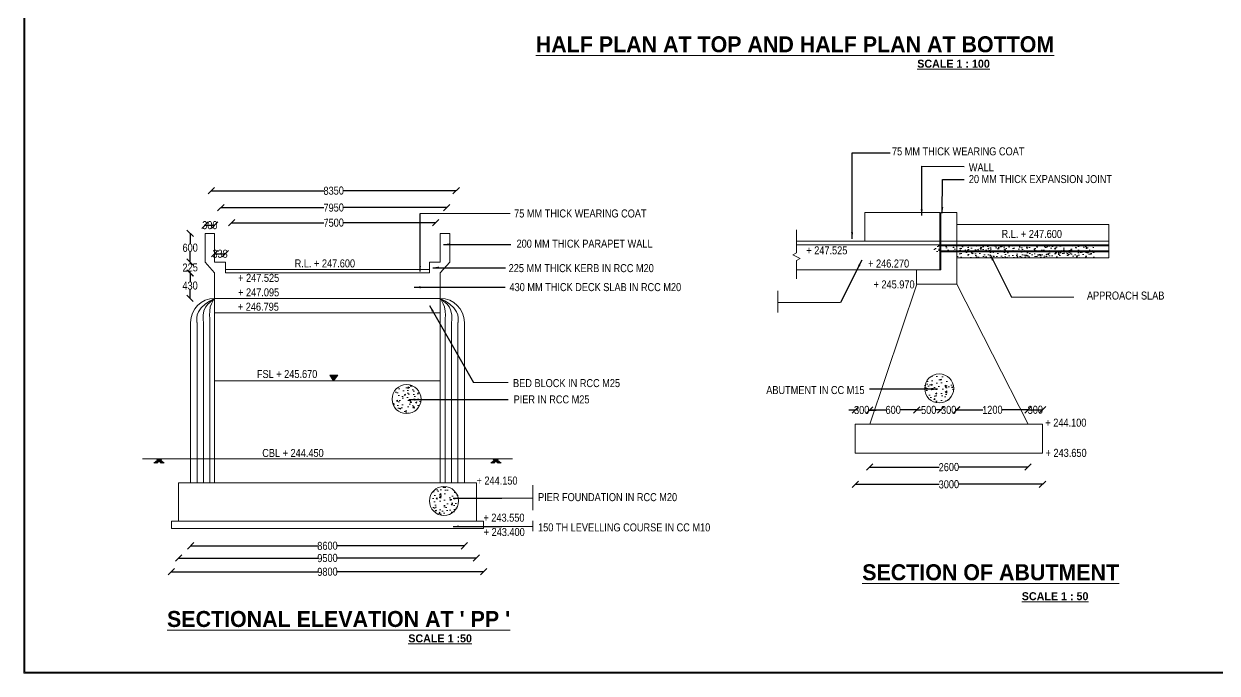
# Model space of a CAD drawing. Header units: millimetres. Extents: x 449734 to 511101, y -148614 to -102958.
# Drawn here: x 449734 to 487007, y -148614 to -128325 of the extents above; entities that cross this region are included whole.
import ezdxf
from ezdxf.enums import TextEntityAlignment as Align

# ---------------------------------------------------------------- set-up
doc = ezdxf.new("R2010")
doc.units = ezdxf.units.MM
doc.header["$LTSCALE"] = 300
doc.header["$MEASUREMENT"] = 0
doc.layers.add('MAIN', color=7, linetype='Continuous')
doc.styles.add('ARIAL NARROW', font='ARIALN.TTF', dxfattribs={"height": 250})
doc.styles.add('CITYBLUEPR', font='cityb___.ttf')
doc.dimstyles.get("Standard").update_dxf_attribs({"dimtxt": 200, "dimasz": 200, "dimexe": 0.18, "dimexo": 0.0625, "dimgap": 0.09, "dimtad": 0, "dimdec": 0, "dimzin": 0, "dimdsep": 46, "dimtxsty": 'ARIAL NARROW', "dimcen": 0.0851, "dimdle": 0.1, "dimse1": 1, "dimse2": 1, "dimadec": 0, "dimazin": 0, "dimtfac": 1, "dimtdec": 0, "dimtofl": 0, "dimtmove": 0, "dimatfit": 3, "dimfxl": 1, "dimtolj": 1, "dimtzin": 0, "dimarcsym": 0})
doc.dimstyles.new('STANDARD$7', dxfattribs={"dimtxt": 2, "dimasz": 2, "dimexe": 1.25, "dimexo": 0.625, "dimtad": 1, "dimdec": 0, "dimlfac": 0.5, "dimdsep": 46, "dimtxsty": 'ARIAL NARROW', "dimcen": 2.5, "dimdle": 0.1, "dimse1": 1, "dimse2": 1, "dimadec": 0, "dimazin": 0, "dimtfac": 1, "dimtdec": 0, "dimtmove": 0, "dimatfit": 3, "dimfxl": 1, "dimtolj": 1, "dimtzin": 0, "dimarcsym": 0})

# ---------------------------------------------------------------- blocks, each defined once
blk = doc.blocks.new('_Oblique')
at = {"color": 0, "linetype": 'ByBlock', "lineweight": -2}
blk.add_line((-0.5, -0.5), (0.5, 0.5), dxfattribs=at)
blk = doc.blocks.new('*D44')
at = {"layer": 'Defpoints', "color": 0, "lineweight": 9, "transparency": 16777216}
for p in [(455393, -134871), (455693, -134616), (455693, -134871)]:
    blk.add_point(p, dxfattribs=at)
at = {"layer": 'MAIN', "color": 0, "lineweight": -2, "transparency": 16777216}
blk.add_line((455393, -134616), (455693, -134616), dxfattribs=at)
at = {"layer": 'MAIN', "color": 0, "lineweight": -2, "transparency": 16777216, "xscale": 200, "yscale": 200, "zscale": 200, "rotation": 180}
blk.add_blockref('_Oblique', (455393, -134616), dxfattribs=at)
at = {"layer": 'MAIN', "color": 0, "lineweight": -2, "transparency": 16777216, "xscale": 200, "yscale": 200, "zscale": 200}
blk.add_blockref('_Oblique', (455693, -134616), dxfattribs=at)
at = {"layer": 'MAIN', "color": 0, "lineweight": 9, "transparency": 16777216, "insert": (455543, -134616), "char_height": 250, "attachment_point": 5, "style": 'ARIAL NARROW'}
blk.add_mtext('\\A1;300', dxfattribs=at)
blk = doc.blocks.new('*D45')
at = {"layer": 'Defpoints', "color": 0, "lineweight": 9, "transparency": 16777216}
for p in [(456030, -135510), (455693, -135771), (456030, -135771)]:
    blk.add_point(p, dxfattribs=at)
at = {"layer": 'MAIN', "color": 0, "lineweight": -2, "transparency": 16777216}
blk.add_line((455693, -135510), (456031, -135510), dxfattribs=at)
at = {"layer": 'MAIN', "color": 0, "lineweight": -2, "transparency": 16777216, "xscale": 200, "yscale": 200, "zscale": 200, "rotation": 180}
blk.add_blockref('_Oblique', (455693, -135510), dxfattribs=at)
at = {"layer": 'MAIN', "color": 0, "lineweight": -2, "transparency": 16777216, "xscale": 200, "yscale": 200, "zscale": 200}
blk.add_blockref('_Oblique', (456030, -135510), dxfattribs=at)
at = {"layer": 'MAIN', "color": 0, "lineweight": 9, "transparency": 16777216, "insert": (455862, -135510), "char_height": 250, "attachment_point": 5, "style": 'ARIAL NARROW'}
blk.add_mtext('\\A1;338', dxfattribs=at)
blk = doc.blocks.new('*D46')
at = {"layer": 'Defpoints', "color": 0, "lineweight": 9, "transparency": 16777216}
for p in [(455393, -134871), (454929, -135771), (455393, -135771)]:
    blk.add_point(p, dxfattribs=at)
at = {"layer": 'MAIN', "color": 0, "lineweight": -2, "transparency": 16777216}
for p, q in [((454929, -134871), (454929, -135193)), ((454929, -135771), (454929, -135448))]:
    blk.add_line(p, q, dxfattribs=at)
at = {"layer": 'MAIN', "color": 0, "lineweight": -2, "transparency": 16777216, "xscale": 200, "yscale": 200, "zscale": 200}
for p, rotation in [((454929, -134871), 90), ((454929, -135771), 270)]:
    blk.add_blockref('_Oblique', p, dxfattribs=dict(at, rotation=rotation))
at = {"layer": 'MAIN', "color": 0, "lineweight": 9, "transparency": 16777216, "insert": (454929, -135321), "char_height": 250, "attachment_point": 5, "rotation": 1, "style": 'ARIAL NARROW'}
blk.add_mtext('\\A1;600', dxfattribs=at)
blk = doc.blocks.new('*D47')
at = {"layer": 'Defpoints', "color": 0, "lineweight": 9, "transparency": 16777216}
for p in [(456030, -135771), (454929, -136108), (456030, -136108)]:
    blk.add_point(p, dxfattribs=at)
at = {"layer": 'MAIN', "color": 0, "lineweight": -2, "transparency": 16777216}
for p, q in [((454929, -135771), (454929, -135812)), ((454929, -136108), (454929, -136067))]:
    blk.add_line(p, q, dxfattribs=at)
at = {"layer": 'MAIN', "color": 0, "lineweight": -2, "transparency": 16777216, "xscale": 200, "yscale": 200, "zscale": 200}
for p, rotation in [((454929, -135771), 90), ((454929, -136108), 270)]:
    blk.add_blockref('_Oblique', p, dxfattribs=dict(at, rotation=rotation))
at = {"layer": 'MAIN', "color": 0, "lineweight": 9, "transparency": 16777216, "insert": (454929, -135939), "char_height": 250, "attachment_point": 5, "rotation": 1, "style": 'ARIAL NARROW'}
blk.add_mtext('\\A1;225', dxfattribs=at)
blk = doc.blocks.new('*D48')
at = {"layer": 'Defpoints', "color": 0, "lineweight": 9, "transparency": 16777216}
for p in [(456030, -136108), (454926, -136903), (456030, -136903)]:
    blk.add_point(p, dxfattribs=at)
at = {"layer": 'MAIN', "color": 0, "lineweight": -2, "transparency": 16777216}
for p, q in [((454926, -136108), (454926, -136378)), ((454926, -136903), (454926, -136633))]:
    blk.add_line(p, q, dxfattribs=at)
at = {"layer": 'MAIN', "color": 0, "lineweight": -2, "transparency": 16777216, "xscale": 200, "yscale": 200, "zscale": 200}
for p, rotation in [((454926, -136108), 90), ((454926, -136903), 270)]:
    blk.add_blockref('_Oblique', p, dxfattribs=dict(at, rotation=rotation))
at = {"layer": 'MAIN', "color": 0, "lineweight": 9, "transparency": 16777216, "insert": (454926, -136506), "char_height": 250, "attachment_point": 5, "rotation": 1, "style": 'ARIAL NARROW'}
blk.add_mtext('\\A1;430', dxfattribs=at)
blk = doc.blocks.new('*D27')
at = {"layer": 'Defpoints', "color": 0, "lineweight": 9, "transparency": 16777216}
for p in [(462599, -134540), (456224, -136770), (462599, -136770)]:
    blk.add_point(p, dxfattribs=at)
at = {"layer": 'MAIN', "color": 0, "lineweight": -2, "transparency": 16777216}
for p, q in [((456224, -134540), (459107, -134540)), ((462599, -134540), (459717, -134540))]:
    blk.add_line(p, q, dxfattribs=at)
at = {"layer": 'MAIN', "color": 0, "lineweight": -2, "transparency": 16777216, "xscale": 200, "yscale": 200, "zscale": 200, "rotation": 180}
blk.add_blockref('_Oblique', (456224, -134540), dxfattribs=at)
at = {"layer": 'MAIN', "color": 0, "lineweight": -2, "transparency": 16777216, "xscale": 200, "yscale": 200, "zscale": 200}
blk.add_blockref('_Oblique', (462599, -134540), dxfattribs=at)
at = {"layer": 'MAIN', "color": 0, "lineweight": 9, "transparency": 16777216, "insert": (459412, -134540), "char_height": 250, "attachment_point": 5, "rotation": 1, "style": 'ARIAL NARROW'}
blk.add_mtext('\\A1;7500', dxfattribs=at)
blk = doc.blocks.new('*D28')
at = {"layer": 'Defpoints', "color": 0, "lineweight": 9, "transparency": 16777216}
for p in [(462937, -134068), (455887, -136545), (462937, -136545)]:
    blk.add_point(p, dxfattribs=at)
at = {"layer": 'MAIN', "color": 0, "lineweight": -2, "transparency": 16777216}
for p, q in [((455887, -134068), (459107, -134068)), ((462937, -134068), (459717, -134068))]:
    blk.add_line(p, q, dxfattribs=at)
at = {"layer": 'MAIN', "color": 0, "lineweight": -2, "transparency": 16777216, "xscale": 200, "yscale": 200, "zscale": 200, "rotation": 180}
blk.add_blockref('_Oblique', (455887, -134068), dxfattribs=at)
at = {"layer": 'MAIN', "color": 0, "lineweight": -2, "transparency": 16777216, "xscale": 200, "yscale": 200, "zscale": 200}
blk.add_blockref('_Oblique', (462937, -134068), dxfattribs=at)
at = {"layer": 'MAIN', "color": 0, "lineweight": 9, "transparency": 16777216, "insert": (459412, -134068), "char_height": 250, "attachment_point": 5, "rotation": 1, "style": 'ARIAL NARROW'}
blk.add_mtext('\\A1;7950', dxfattribs=at)
blk = doc.blocks.new('*D29')
at = {"layer": 'Defpoints', "color": 0, "lineweight": 9, "transparency": 16777216}
for p in [(463237, -133539), (455587, -135645), (463237, -135645)]:
    blk.add_point(p, dxfattribs=at)
at = {"layer": 'MAIN', "color": 0, "lineweight": -2, "transparency": 16777216}
for p, q in [((455587, -133539), (459106, -133539)), ((463237, -133539), (459718, -133539))]:
    blk.add_line(p, q, dxfattribs=at)
at = {"layer": 'MAIN', "color": 0, "lineweight": -2, "transparency": 16777216, "xscale": 200, "yscale": 200, "zscale": 200, "rotation": 180}
blk.add_blockref('_Oblique', (455587, -133539), dxfattribs=at)
at = {"layer": 'MAIN', "color": 0, "lineweight": -2, "transparency": 16777216, "xscale": 200, "yscale": 200, "zscale": 200}
blk.add_blockref('_Oblique', (463237, -133539), dxfattribs=at)
at = {"layer": 'MAIN', "color": 0, "lineweight": 9, "transparency": 16777216, "insert": (459412, -133539), "char_height": 250, "attachment_point": 5, "rotation": 1, "style": 'ARIAL NARROW'}
blk.add_mtext('\\A1;8350', dxfattribs=at)
blk = doc.blocks.new('*D30')
at = {"layer": 'Defpoints', "color": 0, "lineweight": 9, "transparency": 16777216}
for p in [(454343, -144423), (464093, -144423), (464093, -145446)]:
    blk.add_point(p, dxfattribs=at)
at = {"layer": 'MAIN', "color": 0, "lineweight": -2, "transparency": 16777216}
for p, q in [((454343, -145446), (458912, -145446)), ((464093, -145446), (459524, -145446))]:
    blk.add_line(p, q, dxfattribs=at)
at = {"layer": 'MAIN', "color": 0, "lineweight": -2, "transparency": 16777216, "xscale": 200, "yscale": 200, "zscale": 200, "rotation": 180}
blk.add_blockref('_Oblique', (454343, -145446), dxfattribs=at)
at = {"layer": 'MAIN', "color": 0, "lineweight": -2, "transparency": 16777216, "xscale": 200, "yscale": 200, "zscale": 200}
blk.add_blockref('_Oblique', (464093, -145446), dxfattribs=at)
at = {"layer": 'MAIN', "color": 0, "lineweight": 9, "transparency": 16777216, "insert": (459218, -145446), "char_height": 250, "attachment_point": 5, "rotation": 1, "style": 'ARIAL NARROW'}
blk.add_mtext('\\A1;9800', dxfattribs=at)
blk = doc.blocks.new('*D31')
at = {"layer": 'Defpoints', "color": 0, "lineweight": 9, "transparency": 16777216}
for p in [(454568, -144198), (463868, -144198), (463868, -145017)]:
    blk.add_point(p, dxfattribs=at)
at = {"layer": 'MAIN', "color": 0, "lineweight": -2, "transparency": 16777216}
for p, q in [((454568, -145017), (458912, -145017)), ((463868, -145017), (459524, -145017))]:
    blk.add_line(p, q, dxfattribs=at)
at = {"layer": 'MAIN', "color": 0, "lineweight": -2, "transparency": 16777216, "xscale": 200, "yscale": 200, "zscale": 200, "rotation": 180}
blk.add_blockref('_Oblique', (454568, -145017), dxfattribs=at)
at = {"layer": 'MAIN', "color": 0, "lineweight": -2, "transparency": 16777216, "xscale": 200, "yscale": 200, "zscale": 200}
blk.add_blockref('_Oblique', (463868, -145017), dxfattribs=at)
at = {"layer": 'MAIN', "color": 0, "lineweight": 9, "transparency": 16777216, "insert": (459218, -145017), "char_height": 250, "attachment_point": 5, "rotation": 1, "style": 'ARIAL NARROW'}
blk.add_mtext('\\A1;9500', dxfattribs=at)
blk = doc.blocks.new('*D32')
at = {"layer": 'Defpoints', "color": 0, "lineweight": 9, "transparency": 16777216}
for p in [(454943, -142953), (463493, -142953), (454943, -144635)]:
    blk.add_point(p, dxfattribs=at)
at = {"layer": 'MAIN', "color": 0, "lineweight": -2, "transparency": 16777216}
for p, q in [((454943, -144635), (458912, -144635)), ((463493, -144635), (459524, -144635))]:
    blk.add_line(p, q, dxfattribs=at)
at = {"layer": 'MAIN', "color": 0, "lineweight": -2, "transparency": 16777216, "xscale": 200, "yscale": 200, "zscale": 200, "rotation": 180}
blk.add_blockref('_Oblique', (454943, -144635), dxfattribs=at)
at = {"layer": 'MAIN', "color": 0, "lineweight": -2, "transparency": 16777216, "xscale": 200, "yscale": 200, "zscale": 200}
blk.add_blockref('_Oblique', (463493, -144635), dxfattribs=at)
at = {"layer": 'MAIN', "color": 0, "lineweight": 9, "transparency": 16777216, "insert": (459218, -144635), "char_height": 250, "attachment_point": 5, "rotation": 1, "style": 'ARIAL NARROW'}
blk.add_mtext('\\A1;8600', dxfattribs=at)
blk = doc.blocks.new('*D49')
at = {"layer": 'Defpoints', "color": 0, "lineweight": 9, "transparency": 16777216}
for p in [(475704, -141737), (481553, -141737), (481553, -142714)]:
    blk.add_point(p, dxfattribs=at)
at = {"layer": 'MAIN', "color": 0, "lineweight": -2, "transparency": 16777216}
for p, q in [((475704, -142714), (478322, -142714)), ((481553, -142714), (478934, -142714))]:
    blk.add_line(p, q, dxfattribs=at)
at = {"layer": 'MAIN', "color": 0, "lineweight": -2, "transparency": 16777216, "xscale": 200, "yscale": 200, "zscale": 200, "rotation": 180}
blk.add_blockref('_Oblique', (475704, -142714), dxfattribs=at)
at = {"layer": 'MAIN', "color": 0, "lineweight": -2, "transparency": 16777216, "xscale": 200, "yscale": 200, "zscale": 200}
blk.add_blockref('_Oblique', (481553, -142714), dxfattribs=at)
at = {"layer": 'MAIN', "color": 0, "lineweight": 9, "transparency": 16777216, "insert": (478628, -142714), "char_height": 250, "attachment_point": 5, "rotation": 1, "style": 'ARIAL NARROW'}
blk.add_mtext('\\A1;3000', dxfattribs=at)
blk = doc.blocks.new('*D50')
at = {"layer": 'Defpoints', "color": 0, "lineweight": 9, "transparency": 16777216}
for p in [(476154, -140837), (481103, -140837), (481103, -142176)]:
    blk.add_point(p, dxfattribs=at)
at = {"layer": 'MAIN', "color": 0, "lineweight": -2, "transparency": 16777216}
for p, q in [((476154, -142176), (478321, -142176)), ((481103, -142176), (478936, -142176))]:
    blk.add_line(p, q, dxfattribs=at)
at = {"layer": 'MAIN', "color": 0, "lineweight": -2, "transparency": 16777216, "xscale": 200, "yscale": 200, "zscale": 200, "rotation": 180}
blk.add_blockref('_Oblique', (476154, -142176), dxfattribs=at)
at = {"layer": 'MAIN', "color": 0, "lineweight": -2, "transparency": 16777216, "xscale": 200, "yscale": 200, "zscale": 200}
blk.add_blockref('_Oblique', (481103, -142176), dxfattribs=at)
at = {"layer": 'MAIN', "color": 0, "lineweight": 9, "transparency": 16777216, "insert": (478628, -142176), "char_height": 250, "attachment_point": 5, "rotation": 1, "style": 'ARIAL NARROW'}
blk.add_mtext('\\A1;2600', dxfattribs=at)
blk = doc.blocks.new('*D51')
at = {"layer": 'Defpoints', "color": 0, "lineweight": 9, "transparency": 16777216}
for p in [(476154, -140392), (475704, -140837), (476154, -140837)]:
    blk.add_point(p, dxfattribs=at)
at = {"layer": 'MAIN', "color": 0, "lineweight": -2, "transparency": 16777216}
for p, q in [((475704, -140392), (475504, -140392)), ((476154, -140392), (476354, -140392))]:
    blk.add_line(p, q, dxfattribs=at)
at = {"layer": 'MAIN', "color": 0, "lineweight": -2, "transparency": 16777216, "xscale": 200, "yscale": 200, "zscale": 200}
blk.add_blockref('_Oblique', (475704, -140392), dxfattribs=at)
at = {"layer": 'MAIN', "color": 0, "lineweight": -2, "transparency": 16777216, "xscale": 200, "yscale": 200, "zscale": 200, "rotation": 180}
blk.add_blockref('_Oblique', (476154, -140392), dxfattribs=at)
at = {"layer": 'MAIN', "color": 0, "lineweight": 9, "transparency": 16777216, "insert": (475904, -140392), "char_height": 250, "attachment_point": 5, "rotation": 1, "style": 'ARIAL NARROW'}
blk.add_mtext('\\A1;300', dxfattribs=at)
blk = doc.blocks.new('*D52')
at = {"layer": 'Defpoints', "color": 0, "lineweight": 9, "transparency": 16777216}
for p in [(477622, -136458), (477622, -140388), (476154, -140837)]:
    blk.add_point(p, dxfattribs=at)
at = {"layer": 'MAIN', "color": 0, "lineweight": -2, "transparency": 16777216}
for p, q in [((476154, -140388), (476661, -140388)), ((477622, -140388), (477115, -140388))]:
    blk.add_line(p, q, dxfattribs=at)
at = {"layer": 'MAIN', "color": 0, "lineweight": -2, "transparency": 16777216, "xscale": 200, "yscale": 200, "zscale": 200, "rotation": 180}
blk.add_blockref('_Oblique', (476154, -140388), dxfattribs=at)
at = {"layer": 'MAIN', "color": 0, "lineweight": -2, "transparency": 16777216, "xscale": 200, "yscale": 200, "zscale": 200}
blk.add_blockref('_Oblique', (477622, -140388), dxfattribs=at)
at = {"layer": 'MAIN', "color": 0, "lineweight": 9, "transparency": 16777216, "insert": (476888, -140388), "char_height": 250, "attachment_point": 5, "rotation": 1, "style": 'ARIAL NARROW'}
blk.add_mtext('\\A1;600', dxfattribs=at)
blk = doc.blocks.new('*D53')
at = {"layer": 'Defpoints', "color": 0, "lineweight": 9, "transparency": 16777216}
for p in [(478372, -136008), (477622, -136458), (478372, -140390)]:
    blk.add_point(p, dxfattribs=at)
at = {"layer": 'MAIN', "color": 0, "lineweight": -2, "transparency": 16777216}
for p, q in [((477622, -140390), (477771, -140390)), ((478372, -140390), (478223, -140390))]:
    blk.add_line(p, q, dxfattribs=at)
at = {"layer": 'MAIN', "color": 0, "lineweight": -2, "transparency": 16777216, "xscale": 200, "yscale": 200, "zscale": 200, "rotation": 180}
blk.add_blockref('_Oblique', (477622, -140390), dxfattribs=at)
at = {"layer": 'MAIN', "color": 0, "lineweight": -2, "transparency": 16777216, "xscale": 200, "yscale": 200, "zscale": 200}
blk.add_blockref('_Oblique', (478372, -140390), dxfattribs=at)
at = {"layer": 'MAIN', "color": 0, "lineweight": 9, "transparency": 16777216, "insert": (477997, -140390), "char_height": 250, "attachment_point": 5, "rotation": 1, "style": 'ARIAL NARROW'}
blk.add_mtext('\\A1;500', dxfattribs=at)
blk = doc.blocks.new('*D54')
at = {"layer": 'Defpoints', "color": 0, "lineweight": 9, "transparency": 16777216}
for p in [(478372, -136008), (478872, -136458), (478872, -140390)]:
    blk.add_point(p, dxfattribs=at)
at = {"layer": 'MAIN', "color": 0, "lineweight": -2, "transparency": 16777216}
for p, q in [((478372, -140390), (478396, -140390)), ((478872, -140390), (478848, -140390))]:
    blk.add_line(p, q, dxfattribs=at)
at = {"layer": 'MAIN', "color": 0, "lineweight": -2, "transparency": 16777216, "xscale": 200, "yscale": 200, "zscale": 200, "rotation": 180}
blk.add_blockref('_Oblique', (478372, -140390), dxfattribs=at)
at = {"layer": 'MAIN', "color": 0, "lineweight": -2, "transparency": 16777216, "xscale": 200, "yscale": 200, "zscale": 200}
blk.add_blockref('_Oblique', (478872, -140390), dxfattribs=at)
at = {"layer": 'MAIN', "color": 0, "lineweight": 9, "transparency": 16777216, "insert": (478622, -140390), "char_height": 250, "attachment_point": 5, "rotation": 1, "style": 'ARIAL NARROW'}
blk.add_mtext('\\A1;300', dxfattribs=at)
blk = doc.blocks.new('*D55')
at = {"layer": 'Defpoints', "color": 0, "lineweight": 9, "transparency": 16777216}
for p in [(478872, -136458), (481103, -140387), (481103, -140837)]:
    blk.add_point(p, dxfattribs=at)
at = {"layer": 'MAIN', "color": 0, "lineweight": -2, "transparency": 16777216}
for p, q in [((478872, -140387), (479691, -140387)), ((481103, -140387), (480283, -140387))]:
    blk.add_line(p, q, dxfattribs=at)
at = {"layer": 'MAIN', "color": 0, "lineweight": -2, "transparency": 16777216, "xscale": 200, "yscale": 200, "zscale": 200, "rotation": 180}
blk.add_blockref('_Oblique', (478872, -140387), dxfattribs=at)
at = {"layer": 'MAIN', "color": 0, "lineweight": -2, "transparency": 16777216, "xscale": 200, "yscale": 200, "zscale": 200}
blk.add_blockref('_Oblique', (481103, -140387), dxfattribs=at)
at = {"layer": 'MAIN', "color": 0, "lineweight": 9, "transparency": 16777216, "insert": (479987, -140387), "char_height": 250, "attachment_point": 5, "rotation": 1, "style": 'ARIAL NARROW'}
blk.add_mtext('\\A1;1200', dxfattribs=at)
blk = doc.blocks.new('*D56')
at = {"layer": 'Defpoints', "color": 0, "lineweight": 9, "transparency": 16777216}
for p in [(481553, -140386), (481103, -140837), (481553, -140837)]:
    blk.add_point(p, dxfattribs=at)
at = {"layer": 'MAIN', "color": 0, "lineweight": -2, "transparency": 16777216}
blk.add_line((481103, -140386), (481553, -140386), dxfattribs=at)
at = {"layer": 'MAIN', "color": 0, "lineweight": -2, "transparency": 16777216, "xscale": 200, "yscale": 200, "zscale": 200, "rotation": 180}
blk.add_blockref('_Oblique', (481103, -140386), dxfattribs=at)
at = {"layer": 'MAIN', "color": 0, "lineweight": -2, "transparency": 16777216, "xscale": 200, "yscale": 200, "zscale": 200}
blk.add_blockref('_Oblique', (481553, -140386), dxfattribs=at)
at = {"layer": 'MAIN', "color": 0, "lineweight": 9, "transparency": 16777216, "insert": (481328, -140386), "char_height": 250, "attachment_point": 5, "rotation": 1, "style": 'ARIAL NARROW'}
blk.add_mtext('\\A1;300', dxfattribs=at)

msp = doc.modelspace()

# ---------------------------------------------------------------- hatches: boundary and pattern name
at = {"layer": 'MAIN', "lineweight": 9}
h = msp.add_hatch(dxfattribs=at)
h.set_pattern_fill('AR-CONC', color=0, scale=45, style=0)
h.set_pattern_definition([(130, (1340349.39, -106700.13), (-322.76708, -28.23846), [33.75, -371.25]), (185, (1340349.4, -106700.13), (62.4381, 338.48646), [27, -297]), (79.5486, (1340322.5, -106702.48), (-260.32922, 310.24779), [28.68309, -315.51395]), (133.8158, (1340349.4, -106610.13), (-480.25847, -74.48356), [50.625, -556.875]), (83.3644, (1340309.36, -106616.34), (-420.59822, 438.35304), [43.02463, -473.27085]), (188.8158, (1340349.4, -106610.13), (-420.59788, 438.35337), [40.5, -445.5]), (159, (1340304.39, -106632.63), (-268.60817, -181.1785), [33.75, -371.25]), (214, (1340304.4, -106632.63), (-109.4919, 326.31752), [27, -297]), (108.5486, (1340282, -106647.73), (-378.10018, 145.13872), [28.68309, -315.51395]), (142.5, (1340349.39, -106700.13), (-5.471935, 149.802234), [0, -293.4, 0, -301.5, 0, -298.125]), (172.5, (1340349.39, -106700.13), (-118.381292, 177.48527), [0, -171.9, 0, -286.65, 0, -113.625]), (212.5, (1340449.74, -106700.13), (-240.220096, -10.149692), [0, -112.5, 0, -351, 0, -465.75]), (222.5, (1340494.74, -106700.13), (-262.433776, 45.04724), [0, -146.25, 0, -233.1, 0, -330.75])])
h.paths.add_polyline_path([(478121.6, -135227.5), (483221.6, -135227.5), (483221.6, -135640), (478871.6, -135640), (478871.6, -135452.5), (478121.6, -135452.5)])
msp.add_hatch(color=0, dxfattribs=at).paths.add_polyline_path([(459404.3, -139478.2), (459290, -139300.2), (459544.3, -139300.2)])
h = msp.add_hatch(dxfattribs=at)
h.set_pattern_fill('AR-CONC', color=0, scale=60, style=0)
h.set_pattern_definition([(50, (-648735.03, -292797.04), (430.35611, -37.65128), [45, -495]), (355, (-648735.03, -292797.04), (-83.2508, 451.31528), [36, -396]), (100.4514, (-648699.17, -292800.2), (347.10563, 413.66373), [38.24411, -420.68527]), (46.1842, (-648735.03, -292677.04), (640.34463, -99.3114), [67.5, -742.5]), (96.6356, (-648681.67, -292685.3), (560.79762, 584.47072), [57.36617, -631.0278]), (351.1842, (-648735, -292677.04), (560.79717, 584.47116), [54, -594]), (21, (-648675.03, -292707.04), (358.14423, -241.57133), [45, -495]), (326, (-648675.03, -292707.04), (145.9892, 435.09003), [36, -396]), (71.4514, (-648645.2, -292727.17), (504.13358, 193.5183), [38.24411, -420.68527]), (37.5, (-648735.03, -292797.04), (7.295913, 199.736312), [0, -391.2, 0, -402, 0, -397.5]), (7.5, (-648735.03, -292797.04), (157.841722, 236.647027), [0, -229.2, 0, -382.2, 0, -151.5]), (327.5, (-648868.83, -292797.04), (320.293462, -13.532923), [0, -150, 0, -468, 0, -621]), (317.5, (-648928.83, -292797.04), (349.9117, 60.06299), [0, -195, 0, -310.8, 0, -441])])
h.paths.add_polyline_path([(477881.2, -139716.8, 1), (478788.4, -139716.8, 1)])
h = msp.add_hatch(dxfattribs=at)
h.set_pattern_fill('AR-CONC', color=0, scale=60, style=0)
h.set_pattern_definition([(50, (-638308.63, -293454.33), (430.35611, -37.65128), [45, -495]), (355, (-638308.63, -293454.33), (-83.2508, 451.31528), [36, -396]), (100.4514, (-638272.77, -293457.47), (347.10563, 413.66373), [38.24411, -420.68527]), (46.1842, (-638308.63, -293334.33), (640.34463, -99.3114), [67.5, -742.5]), (96.6356, (-638255.27, -293342.6), (560.79762, 584.47072), [57.36617, -631.0278]), (351.1842, (-638308.6, -293334.33), (560.79717, 584.47116), [54, -594]), (21, (-638248.63, -293364.33), (358.14423, -241.57133), [45, -495]), (326, (-638248.63, -293364.33), (145.9892, 435.09003), [36, -396]), (71.4514, (-638218.8, -293384.47), (504.13358, 193.5183), [38.24411, -420.68527]), (37.5, (-638308.63, -293454.33), (7.295913, 199.736312), [0, -391.2, 0, -402, 0, -397.5]), (7.5, (-638308.63, -293454.33), (157.841722, 236.647027), [0, -229.2, 0, -382.2, 0, -151.5]), (327.5, (-638442.43, -293454.33), (320.293462, -13.532923), [0, -150, 0, -468, 0, -621]), (317.5, (-638502.43, -293454.33), (349.9117, 60.06299), [0, -195, 0, -310.8, 0, -441])])
h.paths.add_polyline_path([(461249.1, -140047.1, 1), (462156.2, -140047.1, 1)])
h = msp.add_hatch(dxfattribs=at)
h.set_pattern_fill('AR-CONC', color=0, scale=60, style=0)
h.set_pattern_definition([(50, (-639556.37, -294513.1), (430.35611, -37.65128), [45, -495]), (355, (-639556.37, -294513.1), (-83.2508, 451.31528), [36, -396]), (100.4514, (-639520.5, -294516.25), (347.10563, 413.66373), [38.24411, -420.68527]), (46.1842, (-639556.4, -294393.1), (640.34463, -99.3114), [67.5, -742.5]), (96.6356, (-639503, -294401.4), (560.79762, 584.47072), [57.36617, -631.0278]), (351.1842, (-639556.4, -294393.1), (560.79717, 584.47116), [54, -594]), (21, (-639496.37, -294423.1), (358.14423, -241.57133), [45, -495]), (326, (-639496.37, -294423.1), (145.9892, 435.09003), [36, -396]), (71.4514, (-639466.53, -294443.25), (504.13358, 193.5183), [38.24411, -420.68527]), (37.5, (-639556.37, -294513.12), (7.295913, 199.736312), [0, -391.2, 0, -402, 0, -397.5]), (7.5, (-639556.37, -294513.12), (157.841722, 236.647027), [0, -229.2, 0, -382.2, 0, -151.5]), (327.5, (-639690.17, -294513.12), (320.293462, -13.532923), [0, -150, 0, -468, 0, -621]), (317.5, (-639750.17, -294513.12), (349.9117, 60.06299), [0, -195, 0, -310.8, 0, -441])])
h.paths.add_polyline_path([(462416.4, -143229.8, 1), (463323.6, -143229.8, 1)])

# ---------------------------------------------------------------- linework, layer by layer
at = {"color": 0, "linetype": 'ByBlock', "lineweight": 9}
for points in [[(449734.5, -102957.7), (511100.5, -102957.7), (511100.5, -148614.2), (449734.5, -148614.2)], [(449764.5, -102987.7), (511070.5, -102987.7), (511070.5, -148584.2), (449764.5, -148584.2)]]:
    msp.add_lwpolyline(points, close=True, dxfattribs=at)
at = {"layer": 'MAIN', "color": 0, "lineweight": 9}
for p, q in [((449764.5, -102987.7), (449764.5, -148584.2)), ((462115.4, -134251.4), (464928.4, -134251.4)), ((478019.1, -134215), (478341.6, -134215)), ((478341.6, -135115), (478341.6, -134215)), ((478371.6, -135115), (478371.6, -134215)), ((478371.6, -134215), (478871.6, -134215)), ((478521.6, -134215), (478371.6, -134215)), ((478521.6, -134215), (478721.6, -134215)), ((478721.6, -134215), (478871.6, -134215)), ((478871.6, -135115), (478871.6, -134215)), ((455693, -134870.7), (455393, -134870.7)), ((455393, -134870.7), (455393, -135770.7)), ((455693, -135770.7), (455693, -134870.7)), ((462743, -134870.7), (463043, -134870.7)), ((462743, -135770.7), (462743, -134870.7)), ((463043, -134870.7), (463043, -135770.7)), ((473864.1, -135483.3), (473864.1, -134766.2)), ((478871.6, -135115), (478871.6, -134590)), ((478871.6, -134590), (483621.6, -134590)), ((478872.2, -134590), (483621.6, -134590)), ((483621.6, -134590), (483621.6, -135640)), ((473871.6, -135115), (474621.6, -135115)), ((473871.6, -135227.5), (474621.6, -135227.5)), ((478371.6, -135115), (474621.6, -135115)), ((478371.6, -135227.5), (474621.6, -135227.5)), ((478341.6, -136007.5), (478341.6, -135115)), ((478371.6, -136007.5), (478371.6, -135115)), ((478371.6, -135115), (483621.6, -135115)), ((478371.6, -135227.5), (483621.6, -135227.5)), ((478371.6, -135265), (483621.6, -135265)), ((478871.6, -136457.5), (478871.6, -135115)), ((478871.6, -136457.5), (478871.6, -135115)), ((473750.3, -135541.3), (473864.1, -135483.3)), ((473977.9, -135657.3), (473750.3, -135541.3)), ((473977.9, -135657.4), (473864.1, -135715.4)), ((478371.6, -135415), (483621.6, -135415)), ((478371.6, -135452.5), (483621.6, -135452.5)), ((478871.6, -135640), (483471.6, -135640)), ((455693, -136108.2), (455393, -135770.7)), ((456030.5, -135770.7), (455693, -135770.7)), ((456030.5, -136108.2), (456030.5, -135770.7)), ((456030.5, -135995.7), (462405.5, -135995.7)), ((462405.5, -135770.7), (462743, -135770.7)), ((462405.5, -136108.2), (462405.5, -135770.7)), ((462743, -136108.2), (463043, -135770.7)), ((473864.1, -135715.4), (473864.1, -136293.8)), ((477621.6, -136007.5), (473871.6, -136007.5)), ((477621.6, -136457.5), (477621.6, -136007.5)), ((478371.6, -136007.5), (477621.6, -136007.5)), ((455693, -136903.2), (455693, -136108.2)), ((456030.5, -136108.2), (462405.5, -136108.2)), ((462743, -136903.2), (462743, -136108.2)), ((473287.9, -137345.7), (473287.9, -136665.3)), ((476153.7, -140836.5), (477622.2, -136457.5)), ((478871.6, -136457.5), (477621.6, -136457.5)), ((481102.7, -140836.5), (478872.2, -136457.5)), ((456030.5, -136903.2), (455693, -136903.2)), ((455693, -142668.2), (455693, -136903.2)), ((455693, -136903.2), (462743, -136903.2)), ((456030.5, -136903.2), (462405.5, -136903.2)), ((462405.5, -136903.2), (462743, -136903.2)), ((462743, -142668.2), (462743, -136903.2)), ((475239.9, -137034.3), (473287.9, -137034.3)), ((480583.6, -136861.3), (482535.6, -136861.3)), ((456030.5, -137353.2), (455693, -137353.2)), ((455693, -137353.2), (462743, -137353.2)), ((456030.5, -137353.2), (462405.5, -137353.2)), ((462405.5, -137353.2), (462743, -137353.2)), ((454943, -142668.2), (454943, -137653.2)), ((455143, -142668.2), (455143, -137653.2)), ((455343, -142668.2), (455343, -137653.2)), ((455543, -142668.2), (455543, -137653.2)), ((462893, -142668.2), (462893, -137653.2)), ((463093, -142668.2), (463093, -137653.2)), ((463293, -142668.2), (463293, -137653.2)), ((463493, -142668.2), (463493, -137653.2)), ((463493, -142668.2), (463493, -137653.2)), ((459290, -139300.2), (459544.3, -139300.2)), ((459404.3, -139478.2), (459290, -139300.2)), ((459544.3, -139300.2), (459404.3, -139478.2)), ((455693, -139478.2), (462743, -139478.2)), ((463778.5, -139533.1), (464866.5, -139533.1)), ((476153.7, -140836.5), (475703.7, -140836.5)), ((475703.7, -140836.5), (475703.7, -141736.5)), ((476153.7, -140836.5), (481102.7, -140836.5)), ((481552.7, -140836.5), (481102.7, -140836.5)), ((481552.7, -140836.5), (481102.7, -140836.5)), ((481552.7, -141736.5), (481552.7, -140836.5)), ((455693, -141918.2), (453443, -141918.2)), ((453961.1, -141918.2), (453795.8, -142050.3)), ((453990, -141918.2), (453824.8, -142050.3)), ((453990, -141918.2), (453824.8, -142050.3)), ((454019, -141918.2), (453853.8, -142050.3)), ((454019, -141918.2), (453853.8, -142050.3)), ((453872.4, -141918), (454026.8, -142054.9)), ((454048, -141918.2), (453882.7, -142050.3)), ((453903.1, -141919.8), (454053.9, -142053.4)), ((453930.2, -141918.2), (454084.4, -142054.9)), ((453961.1, -141918.2), (454111.8, -142051.8)), ((455693, -141918.2), (462743, -141918.2)), ((462743, -141918.2), (464993, -141918.2)), ((464474.9, -141918.2), (464324.1, -142051.8)), ((464505.8, -141918.2), (464351.6, -142054.9)), ((464532.9, -141919.8), (464382.1, -142053.4)), ((464388, -141918.2), (464553.3, -142050.3)), ((464563.6, -141918), (464409.1, -142054.9)), ((464417, -141918.2), (464582.2, -142050.3)), ((464417, -141918.2), (464582.2, -142050.3)), ((464445.9, -141918.2), (464611.2, -142050.3)), ((464445.9, -141918.2), (464611.2, -142050.3)), ((464474.9, -141918.2), (464640.2, -142050.3)), ((475703.7, -141736.5), (481552.7, -141736.5)), ((475703.7, -141736.5), (481552.7, -141736.5)), ((455693, -142668.2), (454568, -142668.2)), ((455693, -142668.2), (454568, -142668.2)), ((454943, -142668.2), (454568, -142668.2)), ((454568, -142668.2), (454568, -143868.2)), ((455320.4, -142668.2), (454870.4, -142668.2)), ((455693, -142668.2), (463115.6, -142668.2)), ((463115.6, -142668.2), (463865.6, -142668.2)), ((463115.6, -142668.2), (463565.6, -142668.2)), ((463115.6, -142668.2), (463565.6, -142668.2)), ((463493, -142668.2), (463868, -142668.2)), ((463868, -142668.2), (463868, -143868.2)), ((465627.5, -143522.6), (465627.5, -142736)), ((464669.1, -143149.8), (465627.5, -143149.8)), ((454343, -143868.2), (454343, -144093.2)), ((454568, -143868.2), (454343, -143868.2)), ((454343, -143868.2), (454343, -144093.2)), ((454568, -143868.2), (463868, -143868.2)), ((463868, -143868.2), (464093, -143868.2)), ((464093, -143868.2), (464093, -144093.2)), ((465627.5, -144180.1), (465627.5, -143849.8)), ((454343, -144093.2), (464093, -144093.2)), ((464669.1, -144029.3), (465627.5, -144029.3)), ((449764.5, -148584.2), (511070.5, -148584.2))]:
    msp.add_line(p, q, dxfattribs=at)
msp.add_lwpolyline([(478341.6, -134215), (475998, -134215), (475998, -135115), (478341.6, -135115)], close=True, dxfattribs=at)
at = {"layer": 'MAIN', "color": 0, "lineweight": 9, "const_width": 9.37, "flags": 128}
for points in [[(478773.1, -135275.5, 1), (478782.5, -135275.5, 1)], [(478857.1, -135275.5, 1), (478866.4, -135275.5, 1)], [(479232.1, -135275.5, 1), (479241.4, -135275.5, 1)], [(479482, -135275.5, 1), (479491.4, -135275.5, 1)], [(479857, -135275.5, 1), (479866.4, -135275.5, 1)], [(480249, -135275.5, 1), (480258.3, -135275.5, 1)], [(480624, -135275.5, 1), (480633.3, -135275.5, 1)], [(480992.6, -135275.5, 1), (481001.9, -135275.5, 1)], [(481367.6, -135275.5, 1), (481376.9, -135275.5, 1)], [(481751.3, -135275.5, 1), (481760.7, -135275.5, 1)], [(482126.3, -135275.5, 1), (482135.7, -135275.5, 1)], [(482477.4, -135275.5, 1), (482486.8, -135275.5, 1)], [(483102.4, -135275.5, 1), (483111.8, -135275.5, 1)], [(478773.1, -135404.2, 1), (478782.5, -135404.2, 1)], [(478857.1, -135404.2, 1), (478866.4, -135404.2, 1)], [(479232.1, -135404.2, 1), (479241.4, -135404.2, 1)], [(479482, -135404.2, 1), (479491.4, -135404.2, 1)], [(479857, -135404.2, 1), (479866.4, -135404.2, 1)], [(480249, -135404.2, 1), (480258.3, -135404.2, 1)], [(480624, -135404.2, 1), (480633.3, -135404.2, 1)], [(480992.6, -135404.2, 1), (481001.9, -135404.2, 1)], [(481367.6, -135404.2, 1), (481376.9, -135404.2, 1)], [(481751.3, -135404.2, 1), (481760.7, -135404.2, 1)], [(482126.3, -135404.2, 1), (482135.7, -135404.2, 1)], [(482477.4, -135404.2, 1), (482486.8, -135404.2, 1)], [(483102.4, -135404.2, 1), (483111.8, -135404.2, 1)]]:
    msp.add_lwpolyline(points, format="xyb", close=True, dxfattribs=at)
at = {"layer": 'MAIN', "color": 0, "lineweight": 9}
for points in [[(483621.6, -135640), (478871.6, -135640)], [(455693, -136903.2), (455531.1, -136992.6), (455400.9, -137080.9), (455275.2, -137197.2), (455191.5, -137322.7), (455149.6, -137420.3), (455140.3, -137513.2), (455140.3, -137653.2)], [(455693, -136903.2), (455476.6, -137084.5), (455408.8, -137181.4), (455360.3, -137294.4), (455337.7, -137426.8), (455337.7, -137578.5), (455343, -137653.2)], [(455543, -137653.2), (455538.9, -137535.6), (455535.1, -137424.6), (455541.8, -137299.1), (455558.9, -137168), (455600.5, -137069.9), (455641.4, -136987.5), (455661.5, -136949.2), (455693, -136903.2)], [(462743, -136903.2), (462904.9, -136992.6), (463035.1, -137080.9), (463160.7, -137197.2), (463244.5, -137322.7), (463286.3, -137420.3), (463295.6, -137513.2), (463295.6, -137653.2)], [(462743, -136903.2), (462959.4, -137084.5), (463027.2, -137181.4), (463075.7, -137294.4), (463098.3, -137426.8), (463098.3, -137578.5), (463093, -137653.2)], [(462893, -137653.2), (462897, -137535.6), (462900.8, -137424.6), (462894.2, -137299.1), (462877.1, -137168), (462835.4, -137069.9), (462794.6, -136987.5), (462774.5, -136949.2), (462743, -136903.2)]]:
    msp.add_lwpolyline(points, dxfattribs=at)
for centre in [(478327.4, -139716.5), (461689, -140050.9), (462856.3, -143233.6)]:
    msp.add_circle(centre, 453.6, dxfattribs=at)
for centre, start, end in [((455693, -137653.2), 90, 180), ((462743, -137653.2), 0, 90)]:
    msp.add_arc(centre, 750, start, end, dxfattribs=at)

# ---------------------------------------------------------------- texts
at = {"layer": 'MAIN', "color": 0, "lineweight": 9, "style": 'CITYBLUEPR'}
for s, height, p in [('%%uHALF PLAN AT TOP AND HALF PLAN AT BOTTOM', 500, (473822.1, -129212.7)), ('%%uSCALE 1 : 100', 250, (478773.1, -129694.8)), ('%%USECTION OF ABUTMENT', 500, (479932.5, -145711.8)), ('%%USCALE 1 : 50', 250, (481946.3, -146335.1)), ("%%USECTIONAL ELEVATION AT ' PP '", 500, (459566.3, -147171.5)), ('%%USCALE 1 :50', 250, (462736.7, -147652.4))]:
    msp.add_text(s, height=height, dxfattribs=at).set_placement(p, align=Align.CENTER)
at = {"layer": 'MAIN', "color": 0, "lineweight": 9, "style": 'ARIAL NARROW'}
for s, p in [('75 MM THICK WEARING COAT', (476850.5, -132434)), ('WALL', (479252.4, -132933.5)), ('75 MM THICK WEARING COAT', (465048.2, -134374.2)), ('R.L. + 247.600', (480273.5, -135015.2)), ('+ 247.525', (474174.2, -135526.8)), ('R.L. + 247.600', (458192.9, -135935.1)), ('+ 246.270', (476105, -135939.1)), ('+ 247.525', (456427.7, -136386.9)), ('+ 245.970', (476274.8, -136591.4)), ('+ 247.095', (456426.6, -136840.2)), ('+ 246.795', (456418.2, -137288.9)), ('FSL + 245.670', (457013.9, -139391.3)), ('+ 244.100', (481641.2, -140912.1)), ('CBL + 244.450', (457181.1, -141859.4)), ('+ 243.650', (481648.6, -141856)), ('+ 244.150', (463872.5, -142721.8)), ('+ 243.550', (464089.1, -143880.3)), ('+ 243.400', (464097.7, -144329.5))]:
    msp.add_text(s, height=250, dxfattribs=at).set_placement(p)
at = {"layer": 'MAIN', "color": 0, "lineweight": 9, "char_height": 250, "attachment_point": 4, "style": 'ARIAL NARROW'}
for s, insert in [('20 MM THICK EXPANSION JOINT', (479251.4, -133176.6)), ('200 MM THICK PARAPET WALL', (465123.5, -135194.5)), ('225 MM THICK KERB IN RCC M20', (464877, -135959.3)), ('430 MM THICK DECK SLAB IN RCC M20', (464904, -136552.4)), ('APPROACH SLAB', (482941.1, -136817)), ('BED BLOCK IN RCC M25', (465014.9, -139552.1)), ('ABUTMENT IN CC M15', (472923.8, -139769.8)), ('PIER IN RCC M25', (465031.5, -140061.1)), ('PIER FOUNDATION IN RCC M20', (465795.8, -143115.4)), (' \\P150 TH LEVELLING COURSE IN CC M10', (465795.8, -143852.9))]:
    msp.add_mtext(s, dxfattribs=dict(at, insert=insert))

# ---------------------------------------------------------------- dimensions: what is measured, and where the dimension line sits
at = {"layer": 'MAIN', "color": 0, "lineweight": 9}
for base, p1, p2, text, picture, middle in [((463236.7, -133539), (455586.7, -135645.1), (463236.7, -135645.1), '8350', '*D29', (459411.7, -133539)), ((462936.7, -134068.2), (455886.7, -136545.1), (462936.7, -136545.1), '7950', '*D28', (459411.7, -134068.2)), ((462599.2, -134539.5), (456224.2, -136770.1), (462599.2, -136770.1), '7500', '*D27', (459411.7, -134539.5)), ((478371.6, -140390.4), (477622.2, -136457.5), (478371.6, -136007.5), '500', '*D53', (477996.9, -140390.4)), ((478872.2, -140389.9), (478371.6, -136007.5), (478872.2, -136457.5), '300', '*D54', (478621.9, -140389.9)), ((477622.2, -140387.7), (476153.7, -140836.5), (477622.2, -136457.5), '600', '*D52', (476888, -140387.7)), ((481102.7, -140387.1), (478871.6, -136457.5), (481102.7, -140836.5), '1200', '*D55', (479987.2, -140387.1)), ((481102.7, -142175.6), (476153.7, -140836.5), (481102.7, -140836.5), '2600', '*D50', (478628.2, -142175.6)), ((481552.7, -142713.9), (475703.7, -141736.5), (481552.7, -141736.5), '3000', '*D49', (478628.2, -142713.9)), ((454943, -144634.6), (463493, -142952.7), (454943, -142952.7), '8600', '*D32', (459218, -144634.6)), ((463868, -145017.1), (454568, -144197.6), (463868, -144197.6), '9500', '*D31', (459218, -145017.1)), ((464093, -145445.9), (454343, -144422.6), (464093, -144422.6), '9800', '*D30', (459218, -145445.9))]:
    dim = msp.add_linear_dim(base=base, p1=p1, p2=p2, text=text, dimstyle='Standard', override={"dimtxt": 250, "dimblk1": 'Oblique', "dimblk2": 'Oblique', "dimsah": 1}, dxfattribs=at)
    dim.commit()
    dim.dimension.update_dxf_attribs({"geometry": picture, "text_midpoint": middle, "text_rotation": 1})
for base, p1, p2, picture, middle in [((455693, -134615.7), (455393, -134870.7), (455693, -134870.7), '*D44', (455543, -134615.7)), ((456030.486583, -135509.9636211), (455692.986583, -135770.7430802), (456030.486583, -135770.7430802), '*D45', (455861.736583, -135509.9636211))]:
    dim = msp.add_linear_dim(base=base, p1=p1, p2=p2, dimstyle='Standard', override={"dimtxt": 250, "dimblk1": 'Oblique', "dimblk2": 'Oblique', "dimsah": 1}, dxfattribs=at)
    dim.commit()
    dim.dimension.update_dxf_attribs({"geometry": picture, "text_midpoint": middle, "dimtype": 160})
for base, p1, p2, text, picture, middle in [((454929.1, -135770.7), (455393, -134870.7), (455393, -135770.7), '600', '*D46', (454929.1, -135320.7)), ((454925.9, -136903.2), (456030.5, -136108.2), (456030.5, -136903.2), '430', '*D48', (454925.9, -136505.7))]:
    dim = msp.add_linear_dim(base=base, p1=p1, p2=p2, angle=90, text=text, dimstyle='Standard', override={"dimtxt": 250, "dimblk1": 'Oblique', "dimblk2": 'Oblique', "dimsah": 1}, dxfattribs=at)
    dim.commit()
    dim.dimension.update_dxf_attribs({"geometry": picture, "text_midpoint": middle, "text_rotation": 1})
dim = msp.add_linear_dim(base=(454929.1, -136108.2), p1=(456030.5, -135770.7), p2=(456030.5, -136108.2), angle=90, text='225', dimstyle='Standard', override={"dimtxt": 250, "dimblk1": 'Oblique', "dimblk2": 'Oblique', "dimsah": 1}, dxfattribs=at)
dim.commit()
dim.dimension.update_dxf_attribs({"geometry": '*D47', "text_midpoint": (454929.1, -135939.5), "dimtype": 160, "text_rotation": 1})
for base, p1, p2, picture, middle in [((476153.7, -140392.1), (475703.7, -140836.5), (476153.7, -140836.5), '*D51', (475903.7, -140392.1)), ((481552.7, -140386.4), (481102.7, -140836.5), (481552.7, -140836.5), '*D56', (481327.7, -140386.4))]:
    dim = msp.add_linear_dim(base=base, p1=p1, p2=p2, text='300', dimstyle='Standard', override={"dimtxt": 250, "dimblk1": 'Oblique', "dimblk2": 'Oblique', "dimsah": 1}, dxfattribs=at)
    dim.commit()
    dim.dimension.update_dxf_attribs({"geometry": picture, "text_midpoint": middle, "dimtype": 160, "text_rotation": 1})

# ---------------------------------------------------------------- leaders
for points, override in [([(475604.8, -135038.8), (475607, -132354.1), (476790.4, -132355.2)], {"dimtxt": 200, "dimasz": 200, "dimexe": 0.18, "dimexo": 0.0625, "dimgap": 0.09, "dimtad": 0, "dimtoh": 1, "dimlfac": 1, "dimzin": 0, "dimcen": 0.09, "dimtdec": 4, "dimtofl": 0}), ([(477778.5, -134317), (477783.4, -132774.8), (479102.1, -132779.9)], {"dimtxt": 200, "dimasz": 200, "dimexe": 0.18, "dimexo": 0.0625, "dimgap": 0.09, "dimtad": 0, "dimtoh": 1, "dimlfac": 1, "dimzin": 0, "dimcen": 0.09, "dimtdec": 4, "dimtofl": 0}), ([(478420.1, -134243.5), (478423.5, -133188.2), (479103.6, -133185.7)], {"dimtxt": 200, "dimasz": 200, "dimexe": 0.18, "dimexo": 0.0625, "dimgap": 0.09, "dimtad": 0, "dimtoh": 1, "dimlfac": 1, "dimzin": 0, "dimcen": 0.09, "dimtdec": 4, "dimtofl": 0}), ([(462111.3, -136063.4), (462115.4, -134251.4)], {"dimtxt": 200, "dimasz": 175, "dimexe": 0.18, "dimexo": 0.0625, "dimgap": 0.09, "dimtad": 0, "dimtoh": 1, "dimlfac": 1, "dimzin": 0, "dimcen": 0.09, "dimtdec": 4, "dimtofl": 0}), ([(462841.2, -135217.2), (464948.9, -135217.2)], {"dimtxt": 200, "dimasz": 200, "dimexe": 0.18, "dimexo": 0.0625, "dimgap": 0.09, "dimtad": 0, "dimtoh": 1, "dimlfac": 1, "dimzin": 0, "dimcen": 0.09, "dimtdec": 4, "dimtofl": 0}), ([(479913, -135532.3), (480583.6, -136861.3)], {"dimtxt": 200, "dimasz": 200, "dimexe": 0.18, "dimexo": 0.0625, "dimgap": 0.09, "dimtad": 0, "dimtoh": 1, "dimlfac": 1, "dimzin": 0, "dimcen": 0.09, "dimtdec": 4, "dimtofl": 0}), ([(462505.1, -135943.6), (464776, -135943.6)], {"dimtxt": 200, "dimasz": 200, "dimexe": 0.18, "dimexo": 0.0625, "dimgap": 0.09, "dimtad": 0, "dimtoh": 1, "dimlfac": 1, "dimzin": 0, "dimcen": 0.09, "dimtdec": 4, "dimtofl": 0}), ([(475910.5, -135705.2), (475239.9, -137034.3)], {"dimtxt": 200, "dimasz": 200, "dimexe": 0.18, "dimexo": 0.0625, "dimgap": 0.09, "dimtad": 0, "dimtoh": 1, "dimlfac": 1, "dimzin": 0, "dimcen": 0.09, "dimtdec": 4, "dimtofl": 0}), ([(461928.2, -136556.7), (464767.9, -136556.7)], {"dimtxt": 200, "dimasz": 200, "dimexe": 0.18, "dimexo": 0.0625, "dimgap": 0.09, "dimtad": 0, "dimtoh": 1, "dimlfac": 1, "dimzin": 0, "dimcen": 0.09, "dimtdec": 4, "dimtofl": 0}), ([(462407.5, -137127.7), (463778.5, -139533.1)], {"dimtxt": 200, "dimasz": 200, "dimexe": 0.18, "dimexo": 0.0625, "dimgap": 0.09, "dimtad": 0, "dimtoh": 1, "dimlfac": 1, "dimzin": 0, "dimcen": 0.09, "dimtdec": 4, "dimtofl": 0}), ([(478272.3, -139741.2), (476145.2, -139741)], {"dimtxt": 200, "dimasz": 200, "dimexe": 0.18, "dimexo": 0.0625, "dimgap": 0.09, "dimtad": 0, "dimtoh": 1, "dimlfac": 1, "dimzin": 0, "dimcen": 0.09, "dimtdec": 4, "dimtofl": 0}), ([(461759.9, -140065.5), (464866.6, -140065.5)], {"dimtxt": 200, "dimasz": 200, "dimexe": 0.18, "dimexo": 0.0625, "dimgap": 0.09, "dimtad": 0, "dimtoh": 1, "dimlfac": 1, "dimzin": 0, "dimcen": 0.09, "dimtdec": 4, "dimtofl": 0}), ([(463147.4, -143149.8), (464669.1, -143149.8)], {"dimtxt": 200, "dimasz": 175, "dimexe": 0.18, "dimexo": 0.0625, "dimgap": 0.09, "dimtad": 0, "dimtoh": 1, "dimlfac": 1, "dimzin": 0, "dimcen": 0.09, "dimtdec": 4, "dimtofl": 0}), ([(463147.4, -144029.3), (464669.1, -144029.3)], {"dimtxt": 200, "dimasz": 175, "dimexe": 0.18, "dimexo": 0.0625, "dimgap": 0.09, "dimtad": 0, "dimtoh": 1, "dimlfac": 1, "dimzin": 0, "dimcen": 0.09, "dimtdec": 4, "dimtofl": 0})]:
    msp.add_leader(points, dimstyle='STANDARD$7', override=override, dxfattribs=at)

doc.saveas('drawing.dxf')
